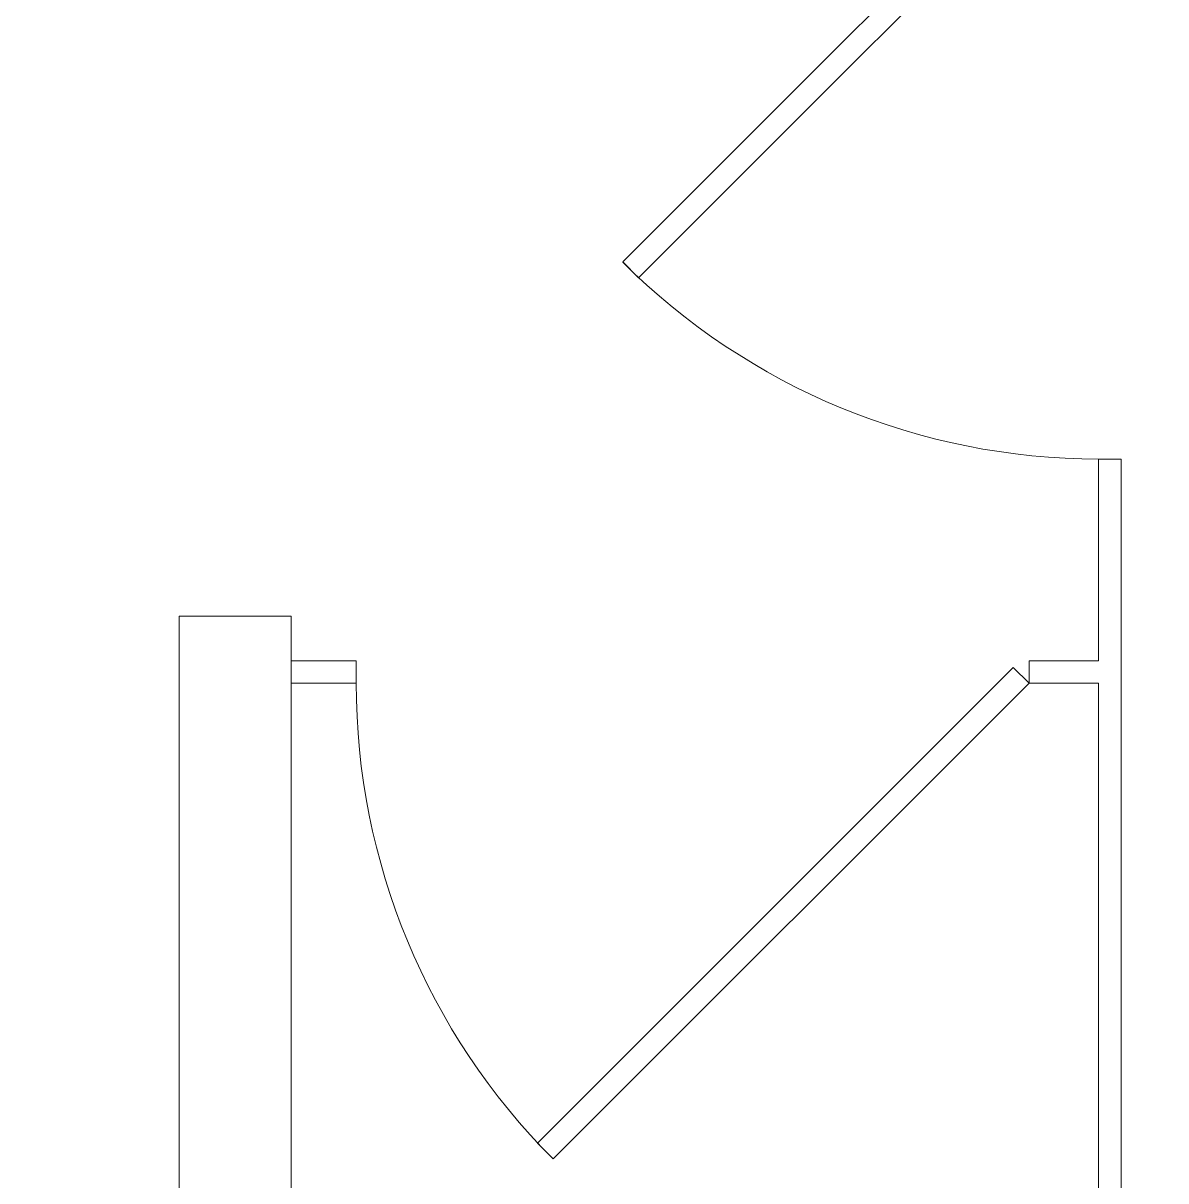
# Model space of a CAD drawing. Header units: inches. Extents: x 1756 to 10721, y -35 to 3002.
# Drawn here: x 9125.5 to 9176.5, y 1738.7 to 1790.3 of the extents above; entities that cross this region are included whole.
import ezdxf

# ---------------------------------------------------------------- set-up
doc = ezdxf.new("R2010")
doc.units = ezdxf.units.IN
doc.header["$MEASUREMENT"] = 0
for name, color, linetype, lineweight in [('A-FINE', 250, 'Continuous', 9), ('A-THIN', 250, 'Continuous', 9), ('A-WALL', 113, 'Continuous', 18), ('USB 03_modified_dwg', 252, 'Continuous', 9)]:
    doc.layers.add(name, color=color, linetype=linetype, lineweight=lineweight)

# ---------------------------------------------------------------- blocks, each defined once
blk = doc.blocks.new('USB 03_modified_dwg-397434-Overall Floor Plan')
at = {"layer": 'A-FINE', "flags": 128}
for points in [[(2128.922, 1609.585), (2129.629, 1608.878), (2108.418, 1587.663), (2107.71, 1588.371)], [(2125.827, 1569.585), (2125.12, 1570.292), (2103.907, 1549.079), (2104.614, 1548.372)]]:
    blk.add_lwpolyline(points, close=True, dxfattribs=at)
at = {"layer": 'A-FINE'}
for centre, start, end in [((2128.922, 1609.585), 225.0042, 270.0042), ((2125.827, 1569.585), 180, 225)]:
    blk.add_arc(centre, 30, start, end, dxfattribs=at)
at = {"layer": 'A-THIN', "flags": 128}
blk.add_lwpolyline([(2128.93, 1506.585), (2129.93, 1506.585), (2129.93, 1579.585), (2128.924, 1579.585), (2128.924, 1570.585), (2125.827, 1570.585), (2125.827, 1569.585), (2128.925, 1569.585), (2128.925, 1506.585)], dxfattribs=at)
blk.add_lwpolyline([(2095.827, 1569.585), (2095.827, 1570.585), (2092.93, 1570.585), (2092.93, 1569.585)], close=True, dxfattribs=at)
at = {"layer": 'A-WALL', "color": 250, "lineweight": 9, "flags": 128}
blk.add_lwpolyline([(2347.466, 1620.585), (2057.001, 1620.585), (2057.001, 1690.613), (1924, 1690.613), (1924, 1585.618), (1952, 1585.618), (1952, 1590.618), (1928, 1590.618), (1928, 1686.615), (2052.001, 1686.615), (2052.001, 1615.585), (2189.93, 1615.585), (2189.93, 1506.585), (2092.93, 1506.585), (2092.93, 1572.585), (2087.93, 1572.585), (2087.93, 1506.585), (1997.929, 1506.585), (1997.929, 1568.585), (1992.929, 1568.585), (1992.929, 1506.585), (1924, 1506.585), (1924, 1501.585), (2427.875, 1501.585)], dxfattribs=at)

msp = doc.modelspace()

# ---------------------------------------------------------------- block references
at = {"layer": 'USB 03_modified_dwg', "color": 250}
msp.add_blockref('USB 03_modified_dwg-397434-Overall Floor Plan', (7044.571, 191.265), dxfattribs=at)

doc.saveas('drawing.dxf')
